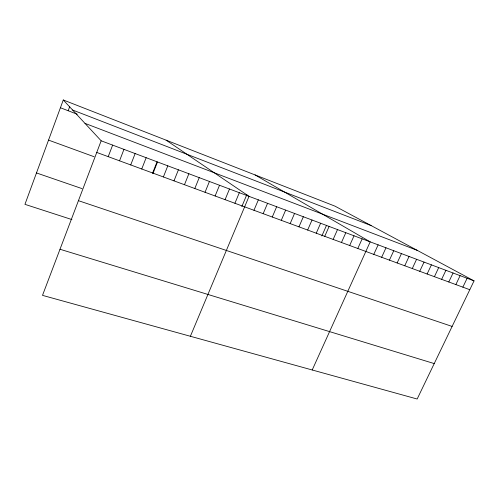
<?xml version="1.0" encoding="UTF-8"?>
<svg xmlns="http://www.w3.org/2000/svg" width="499" height="499" viewBox="0 0 499 499"><rect width="100%" height="100%" fill="white"/><g stroke="black" fill="none" stroke-linecap="round" stroke-linejoin="round"><path stroke-width="0.75" d="M63.273 99.981L101.16 140.799L42.502 295.364L417.164 399.019L474.05 280.881L334.979 206.149L63.273 99.981L24.95 204.341L71.918 219.579M68.188 110.747L69.741 106.53M108.221 156.655L112.637 145.109M119.542 160.821L123.958 149.363M130.719 164.932L135.135 153.561M141.747 168.993L146.163 157.709M152.632 172.997L157.054 161.795M152.919 173.615L157.41 162.231M163.385 176.952L167.801 165.836M173.995 180.856L178.411 169.822M184.468 184.711L188.884 173.752M194.81 188.522L199.226 177.638M205.027 192.277L209.437 181.474M215.113 195.988L219.523 185.266M225.074 199.656L229.484 189.002M234.917 203.274L239.32 192.701M241.828 206.574L246.862 194.541M190.387 336.276L249.038 196.35L166.111 140.169M253.954 210.285L258.357 199.85M263.166 213.672L267.564 203.311M272.273 217.021L276.664 206.729M281.274 220.333L285.659 210.11M290.168 223.608L294.553 213.447M298.963 226.845L303.342 216.753M307.652 230.039L312.031 220.015M316.247 233.208L320.62 223.24M321.843 235.977L326.539 225.305M324.749 236.333L329.115 226.434M333.151 239.426L337.511 229.59M341.459 242.483L345.819 232.709M349.68 245.508L354.028 235.79M357.808 248.496L362.149 238.84M312.218 369.984L370.183 241.859L255.07 174.924M373.795 254.378L378.13 244.847M381.66 257.272L385.989 247.797M389.438 260.135L393.761 250.716M397.135 262.967L401.452 253.604M404.751 265.767L409.061 256.467M412.286 268.543L416.59 259.293M419.74 271.288L424.038 262.094M427.119 274.001L431.41 264.857M434.417 276.683L438.702 267.601M441.64 279.346L445.919 270.308M448.788 281.972L453.061 272.99M455.861 284.58L460.128 275.648M462.866 287.156L467.126 278.274M59.999 249.257L434.224 363.584M78.437 200.673L452.119 326.427M36.477 172.941L82.011 188.61M48.54 140.107L94.099 156.73M96.744 152.432L469.796 289.707M101.16 140.799L474.05 280.881M84.98 123.365L417.233 250.348M60.423 107.747L77.27 114.246M72.573 110.005L371.125 225.573"/></g></svg>
